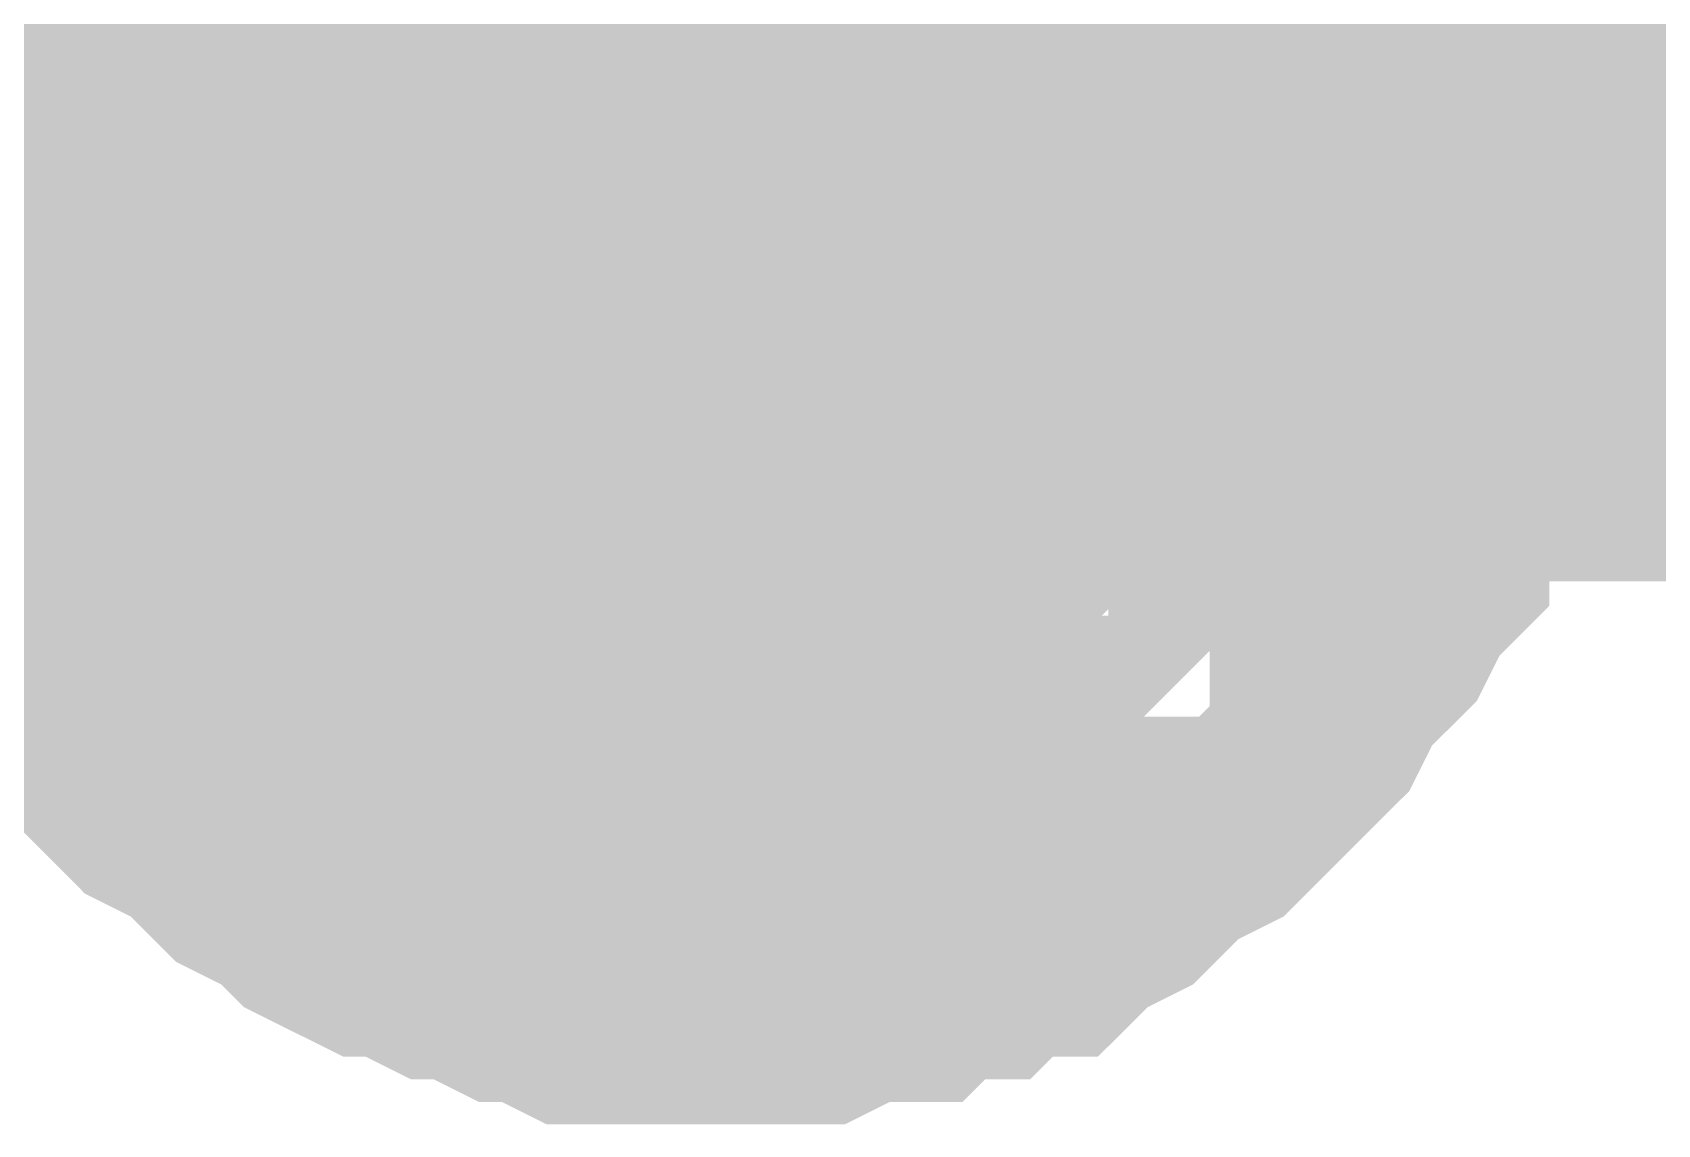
# Model space of a CAD drawing. Header units: inches. Extents: x 0 to 841, y 0 to 594.
# Drawn here: x 76.867 to 78.478, y 104.083 to 105.166 of the extents above; entities that cross this region are included whole.
import ezdxf

# ---------------------------------------------------------------- set-up
doc = ezdxf.new("R2010")
doc.units = ezdxf.units.IN
doc.layers.add('Sheet', color=255, linetype='Continuous')

msp = doc.modelspace()

# ---------------------------------------------------------------- linework, layer by layer
at = {"layer": 'Sheet'}
for points in [[(77.5244, 122.4923, 0.7493, 0.7493, 0), (77.5244, 104.9966, 0.7493, 0.7493, 0)], [(76.7608, 104.9966, 0.2997, 0.2997, 0), (76.7608, 105.0415, 0.2997, 0.2997, 0), (76.7608, 105.064, 0.2997, 0.2997, 0), (76.7608, 105.1089, 0.2997, 0.2997, 0), (76.7832, 105.1538, 0.2997, 0.2997, 0), (76.7832, 105.1763, 0.2997, 0.2997, 0), (76.8057, 105.2212, 0.2997, 0.2997, 0), (76.8057, 105.2436, 0.2997, 0.2997, 0), (76.8282, 105.2886, 0.2997, 0.2997, 0), (76.8282, 105.311, 0.2997, 0.2997, 0), (76.8506, 105.3559, 0.2997, 0.2997, 0)], [(76.7608, 104.9966, 0.2997, 0.2997, 0), (76.7608, 105.0415, 0.2997, 0.2997, 0), (76.7608, 105.064, 0.2997, 0.2997, 0), (76.7608, 105.1089, 0.2997, 0.2997, 0), (76.7832, 105.1538, 0.2997, 0.2997, 0), (76.7832, 105.1763, 0.2997, 0.2997, 0), (76.8057, 105.2212, 0.2997, 0.2997, 0), (76.8057, 105.2436, 0.2997, 0.2997, 0), (76.8282, 105.2886, 0.2997, 0.2997, 0), (76.8282, 105.311, 0.2997, 0.2997, 0), (76.8506, 105.3559, 0.2997, 0.2997, 0)], [(78.1981, 105.3559, 0.2997, 0.2997, 0), (78.2205, 105.311, 0.2997, 0.2997, 0), (78.2205, 105.2886, 0.2997, 0.2997, 0), (78.243, 105.2436, 0.2997, 0.2997, 0), (78.243, 105.2212, 0.2997, 0.2997, 0), (78.2655, 105.1763, 0.2997, 0.2997, 0), (78.2655, 105.1538, 0.2997, 0.2997, 0), (78.2879, 105.1089, 0.2997, 0.2997, 0), (78.2879, 105.064, 0.2997, 0.2997, 0), (78.2879, 105.0415, 0.2997, 0.2997, 0), (78.2879, 104.9966, 0.2997, 0.2997, 0)], [(78.1981, 105.3559, 0.2997, 0.2997, 0), (78.2205, 105.311, 0.2997, 0.2997, 0), (78.2205, 105.2886, 0.2997, 0.2997, 0), (78.243, 105.2436, 0.2997, 0.2997, 0), (78.243, 105.2212, 0.2997, 0.2997, 0), (78.2655, 105.1763, 0.2997, 0.2997, 0), (78.2655, 105.1538, 0.2997, 0.2997, 0), (78.2879, 105.1089, 0.2997, 0.2997, 0), (78.2879, 105.064, 0.2997, 0.2997, 0), (78.2879, 105.0415, 0.2997, 0.2997, 0), (78.2879, 104.9966, 0.2997, 0.2997, 0)], [(77.0303, 104.9966, 0.2997, 0.2997, 0), (77.0303, 105.0191, 0.2997, 0.2997, 0), (77.0303, 105.0415, 0.2997, 0.2997, 0), (77.0303, 105.064, 0.2997, 0.2997, 0), (77.0303, 105.0864, 0.2997, 0.2997, 0), (77.0527, 105.1089, 0.2997, 0.2997, 0), (77.0527, 105.1314, 0.2997, 0.2997, 0), (77.0527, 105.1763, 0.2997, 0.2997, 0), (77.0752, 105.1987, 0.2997, 0.2997, 0), (77.0752, 105.1987, 0.2997, 0.2997, 0), (77.0977, 105.2212, 0.2997, 0.2997, 0), (77.0977, 105.2436, 0.2997, 0.2997, 0), (77.1201, 105.2661, 0.2997, 0.2997, 0), (77.1201, 105.2886, 0.2997, 0.2997, 0), (77.1426, 105.311, 0.2997, 0.2997, 0), (77.165, 105.3335, 0.2997, 0.2997, 0)], [(77.0303, 104.9966, 0.2997, 0.2997, 0), (77.0303, 105.0191, 0.2997, 0.2997, 0), (77.0303, 105.0415, 0.2997, 0.2997, 0), (77.0303, 105.064, 0.2997, 0.2997, 0), (77.0303, 105.0864, 0.2997, 0.2997, 0), (77.0527, 105.1089, 0.2997, 0.2997, 0), (77.0527, 105.1314, 0.2997, 0.2997, 0), (77.0527, 105.1763, 0.2997, 0.2997, 0), (77.0752, 105.1987, 0.2997, 0.2997, 0), (77.0752, 105.1987, 0.2997, 0.2997, 0), (77.0977, 105.2212, 0.2997, 0.2997, 0), (77.0977, 105.2436, 0.2997, 0.2997, 0), (77.1201, 105.2661, 0.2997, 0.2997, 0), (77.1201, 105.2886, 0.2997, 0.2997, 0), (77.1426, 105.311, 0.2997, 0.2997, 0), (77.165, 105.3335, 0.2997, 0.2997, 0)], [(77.9061, 105.3335, 0.2997, 0.2997, 0), (77.9286, 105.311, 0.2997, 0.2997, 0), (77.9511, 105.2886, 0.2997, 0.2997, 0), (77.9511, 105.2661, 0.2997, 0.2997, 0), (77.9735, 105.2436, 0.2997, 0.2997, 0), (77.9735, 105.2212, 0.2997, 0.2997, 0), (77.996, 105.1987, 0.2997, 0.2997, 0), (77.996, 105.1987, 0.2997, 0.2997, 0), (78.0184, 105.1763, 0.2997, 0.2997, 0), (78.0184, 105.1314, 0.2997, 0.2997, 0), (78.0184, 105.1089, 0.2997, 0.2997, 0), (78.0409, 105.0864, 0.2997, 0.2997, 0), (78.0409, 105.064, 0.2997, 0.2997, 0), (78.0409, 105.0415, 0.2997, 0.2997, 0), (78.0409, 105.0191, 0.2997, 0.2997, 0), (78.0409, 104.9966, 0.2997, 0.2997, 0)], [(77.9061, 105.3335, 0.2997, 0.2997, 0), (77.9286, 105.311, 0.2997, 0.2997, 0), (77.9511, 105.2886, 0.2997, 0.2997, 0), (77.9511, 105.2661, 0.2997, 0.2997, 0), (77.9735, 105.2436, 0.2997, 0.2997, 0), (77.9735, 105.2212, 0.2997, 0.2997, 0), (77.996, 105.1987, 0.2997, 0.2997, 0), (77.996, 105.1987, 0.2997, 0.2997, 0), (78.0184, 105.1763, 0.2997, 0.2997, 0), (78.0184, 105.1314, 0.2997, 0.2997, 0), (78.0184, 105.1089, 0.2997, 0.2997, 0), (78.0409, 105.0864, 0.2997, 0.2997, 0), (78.0409, 105.064, 0.2997, 0.2997, 0), (78.0409, 105.0415, 0.2997, 0.2997, 0), (78.0409, 105.0191, 0.2997, 0.2997, 0), (78.0409, 104.9966, 0.2997, 0.2997, 0)], [(75.0315, 104.9966, 0.7493, 0.7493, 0), (77.5244, 104.9966, 0.7493, 0.7493, 0), (100.0271, 104.9966, 0.7493, 0.7493, 0)], [(77.0303, 104.9966, 0.0991, 0.0991, 0), (77.0303, 105.0191, 0.0991, 0.0991, 0), (77.0303, 105.0415, 0.0991, 0.0991, 0), (77.0303, 105.064, 0.0991, 0.0991, 0), (77.0303, 105.0864, 0.0991, 0.0991, 0), (77.0527, 105.1089, 0.0991, 0.0991, 0), (77.0527, 105.1314, 0.0991, 0.0991, 0), (77.0527, 105.1763, 0.0991, 0.0991, 0), (77.0752, 105.1987, 0.0991, 0.0991, 0), (77.0752, 105.1987, 0.0991, 0.0991, 0), (77.0977, 105.2212, 0.0991, 0.0991, 0)], [(77.0303, 104.9966, 0.0991, 0.0991, 0), (77.0303, 105.0191, 0.0991, 0.0991, 0), (77.0303, 105.0415, 0.0991, 0.0991, 0), (77.0303, 105.064, 0.0991, 0.0991, 0), (77.0303, 105.0864, 0.0991, 0.0991, 0), (77.0527, 105.1089, 0.0991, 0.0991, 0), (77.0527, 105.1314, 0.0991, 0.0991, 0), (77.0527, 105.1763, 0.0991, 0.0991, 0), (77.0752, 105.1987, 0.0991, 0.0991, 0), (77.0752, 105.1987, 0.0991, 0.0991, 0), (77.0977, 105.2212, 0.0991, 0.0991, 0)], [(77.9735, 105.2212, 0.0991, 0.0991, 0), (77.996, 105.1987, 0.0991, 0.0991, 0), (77.996, 105.1987, 0.0991, 0.0991, 0), (78.0184, 105.1763, 0.0991, 0.0991, 0), (78.0184, 105.1314, 0.0991, 0.0991, 0), (78.0184, 105.1089, 0.0991, 0.0991, 0), (78.0409, 105.0864, 0.0991, 0.0991, 0), (78.0409, 105.064, 0.0991, 0.0991, 0), (78.0409, 105.0415, 0.0991, 0.0991, 0), (78.0409, 105.0191, 0.0991, 0.0991, 0), (78.0409, 104.9966, 0.0991, 0.0991, 0)], [(77.9735, 105.2212, 0.0991, 0.0991, 0), (77.996, 105.1987, 0.0991, 0.0991, 0), (77.996, 105.1987, 0.0991, 0.0991, 0), (78.0184, 105.1763, 0.0991, 0.0991, 0), (78.0184, 105.1314, 0.0991, 0.0991, 0), (78.0184, 105.1089, 0.0991, 0.0991, 0), (78.0409, 105.0864, 0.0991, 0.0991, 0), (78.0409, 105.064, 0.0991, 0.0991, 0), (78.0409, 105.0415, 0.0991, 0.0991, 0), (78.0409, 105.0191, 0.0991, 0.0991, 0), (78.0409, 104.9966, 0.0991, 0.0991, 0)], [(78.243, 105.2212, 0.0991, 0.0991, 0), (78.2655, 105.1763, 0.0991, 0.0991, 0), (78.2655, 105.1538, 0.0991, 0.0991, 0), (78.2879, 105.1089, 0.0991, 0.0991, 0), (78.2879, 105.064, 0.0991, 0.0991, 0), (78.2879, 105.0415, 0.0991, 0.0991, 0), (78.2879, 104.9966, 0.0991, 0.0991, 0)], [(78.243, 105.2212, 0.0991, 0.0991, 0), (78.2655, 105.1763, 0.0991, 0.0991, 0), (78.2655, 105.1538, 0.0991, 0.0991, 0), (78.2879, 105.1089, 0.0991, 0.0991, 0), (78.2879, 105.064, 0.0991, 0.0991, 0), (78.2879, 105.0415, 0.0991, 0.0991, 0), (78.2879, 104.9966, 0.0991, 0.0991, 0)], [(77.5244, 104.233, 0.2997, 0.2997, 0), (77.4794, 104.233, 0.2997, 0.2997, 0), (77.457, 104.233, 0.2997, 0.2997, 0), (77.4121, 104.233, 0.2997, 0.2997, 0), (77.3671, 104.2554, 0.2997, 0.2997, 0), (77.3447, 104.2554, 0.2997, 0.2997, 0), (77.2998, 104.2779, 0.2997, 0.2997, 0), (77.2773, 104.2779, 0.2997, 0.2997, 0), (77.2324, 104.3004, 0.2997, 0.2997, 0), (77.2099, 104.3004, 0.2997, 0.2997, 0), (77.165, 104.3228, 0.2997, 0.2997, 0), (77.1426, 104.3453, 0.2997, 0.2997, 0), (77.0977, 104.3677, 0.2997, 0.2997, 0), (77.0752, 104.3902, 0.2997, 0.2997, 0), (77.0527, 104.4127, 0.2997, 0.2997, 0), (77.0078, 104.4351, 0.2997, 0.2997, 0), (76.9854, 104.4576, 0.2997, 0.2997, 0), (76.9629, 104.48, 0.2997, 0.2997, 0), (76.9405, 104.5025, 0.2997, 0.2997, 0), (76.918, 104.5474, 0.2997, 0.2997, 0), (76.8955, 104.5699, 0.2997, 0.2997, 0), (76.8731, 104.5923, 0.2997, 0.2997, 0), (76.8506, 104.6373, 0.2997, 0.2997, 0), (76.8282, 104.6597, 0.2997, 0.2997, 0), (76.8282, 104.7046, 0.2997, 0.2997, 0), (76.8057, 104.7271, 0.2997, 0.2997, 0), (76.8057, 104.772, 0.2997, 0.2997, 0), (76.7832, 104.7945, 0.2997, 0.2997, 0), (76.7832, 104.8394, 0.2997, 0.2997, 0), (76.7608, 104.8843, 0.2997, 0.2997, 0), (76.7608, 104.9068, 0.2997, 0.2997, 0), (76.7608, 104.9517, 0.2997, 0.2997, 0), (76.7608, 104.9966, 0.2997, 0.2997, 0)], [(76.7608, 104.9966, 0.2997, 0.2997, 0), (76.7608, 104.9966, 0.2997, 0.2997, 0)], [(77.5244, 104.233, 0.2997, 0.2997, 0), (77.4794, 104.233, 0.2997, 0.2997, 0), (77.457, 104.233, 0.2997, 0.2997, 0), (77.4121, 104.233, 0.2997, 0.2997, 0), (77.3671, 104.2554, 0.2997, 0.2997, 0), (77.3447, 104.2554, 0.2997, 0.2997, 0), (77.2998, 104.2779, 0.2997, 0.2997, 0), (77.2773, 104.2779, 0.2997, 0.2997, 0), (77.2324, 104.3004, 0.2997, 0.2997, 0), (77.2099, 104.3004, 0.2997, 0.2997, 0), (77.165, 104.3228, 0.2997, 0.2997, 0), (77.1426, 104.3453, 0.2997, 0.2997, 0), (77.0977, 104.3677, 0.2997, 0.2997, 0), (77.0752, 104.3902, 0.2997, 0.2997, 0), (77.0527, 104.4127, 0.2997, 0.2997, 0), (77.0078, 104.4351, 0.2997, 0.2997, 0), (76.9854, 104.4576, 0.2997, 0.2997, 0), (76.9629, 104.48, 0.2997, 0.2997, 0), (76.9405, 104.5025, 0.2997, 0.2997, 0), (76.918, 104.5474, 0.2997, 0.2997, 0), (76.8955, 104.5699, 0.2997, 0.2997, 0), (76.8731, 104.5923, 0.2997, 0.2997, 0), (76.8506, 104.6373, 0.2997, 0.2997, 0), (76.8282, 104.6597, 0.2997, 0.2997, 0), (76.8282, 104.7046, 0.2997, 0.2997, 0), (76.8057, 104.7271, 0.2997, 0.2997, 0), (76.8057, 104.772, 0.2997, 0.2997, 0), (76.7832, 104.7945, 0.2997, 0.2997, 0), (76.7832, 104.8394, 0.2997, 0.2997, 0), (76.7608, 104.8843, 0.2997, 0.2997, 0), (76.7608, 104.9068, 0.2997, 0.2997, 0), (76.7608, 104.9517, 0.2997, 0.2997, 0), (76.7608, 104.9966, 0.2997, 0.2997, 0)], [(76.7608, 104.9966, 0.2997, 0.2997, 0), (76.7608, 104.9966, 0.2997, 0.2997, 0)], [(77.5244, 104.48, 0.2997, 0.2997, 0), (77.5019, 104.48, 0.2997, 0.2997, 0), (77.4794, 104.48, 0.2997, 0.2997, 0), (77.457, 104.48, 0.2997, 0.2997, 0), (77.4345, 104.48, 0.2997, 0.2997, 0), (77.4121, 104.5025, 0.2997, 0.2997, 0), (77.3896, 104.5025, 0.2997, 0.2997, 0), (77.3447, 104.5025, 0.2997, 0.2997, 0), (77.3447, 104.525, 0.2997, 0.2997, 0), (77.3222, 104.525, 0.2997, 0.2997, 0), (77.2998, 104.5474, 0.2997, 0.2997, 0), (77.2773, 104.5474, 0.2997, 0.2997, 0), (77.2549, 104.5699, 0.2997, 0.2997, 0), (77.2324, 104.5699, 0.2997, 0.2997, 0), (77.2099, 104.5923, 0.2997, 0.2997, 0), (77.1875, 104.6148, 0.2997, 0.2997, 0), (77.165, 104.6373, 0.2997, 0.2997, 0), (77.165, 104.6373, 0.2997, 0.2997, 0), (77.1426, 104.6597, 0.2997, 0.2997, 0), (77.1201, 104.6822, 0.2997, 0.2997, 0), (77.1201, 104.7046, 0.2997, 0.2997, 0), (77.0977, 104.7271, 0.2997, 0.2997, 0), (77.0977, 104.7495, 0.2997, 0.2997, 0), (77.0752, 104.772, 0.2997, 0.2997, 0), (77.0752, 104.7945, 0.2997, 0.2997, 0), (77.0527, 104.8169, 0.2997, 0.2997, 0), (77.0527, 104.8394, 0.2997, 0.2997, 0), (77.0527, 104.8618, 0.2997, 0.2997, 0), (77.0303, 104.8843, 0.2997, 0.2997, 0), (77.0303, 104.9068, 0.2997, 0.2997, 0), (77.0303, 104.9517, 0.2997, 0.2997, 0), (77.0303, 104.9741, 0.2997, 0.2997, 0), (77.0303, 104.9966, 0.2997, 0.2997, 0)], [(77.0303, 104.9966, 0.2997, 0.2997, 0), (77.0303, 104.9966, 0.2997, 0.2997, 0)], [(77.5244, 104.48, 0.2997, 0.2997, 0), (77.5019, 104.48, 0.2997, 0.2997, 0), (77.4794, 104.48, 0.2997, 0.2997, 0), (77.457, 104.48, 0.2997, 0.2997, 0), (77.4345, 104.48, 0.2997, 0.2997, 0), (77.4121, 104.5025, 0.2997, 0.2997, 0), (77.3896, 104.5025, 0.2997, 0.2997, 0), (77.3447, 104.5025, 0.2997, 0.2997, 0), (77.3447, 104.525, 0.2997, 0.2997, 0), (77.3222, 104.525, 0.2997, 0.2997, 0), (77.2998, 104.5474, 0.2997, 0.2997, 0), (77.2773, 104.5474, 0.2997, 0.2997, 0), (77.2549, 104.5699, 0.2997, 0.2997, 0), (77.2324, 104.5699, 0.2997, 0.2997, 0), (77.2099, 104.5923, 0.2997, 0.2997, 0), (77.1875, 104.6148, 0.2997, 0.2997, 0), (77.165, 104.6373, 0.2997, 0.2997, 0), (77.165, 104.6373, 0.2997, 0.2997, 0), (77.1426, 104.6597, 0.2997, 0.2997, 0), (77.1201, 104.6822, 0.2997, 0.2997, 0), (77.1201, 104.7046, 0.2997, 0.2997, 0), (77.0977, 104.7271, 0.2997, 0.2997, 0), (77.0977, 104.7495, 0.2997, 0.2997, 0), (77.0752, 104.772, 0.2997, 0.2997, 0), (77.0752, 104.7945, 0.2997, 0.2997, 0), (77.0527, 104.8169, 0.2997, 0.2997, 0), (77.0527, 104.8394, 0.2997, 0.2997, 0), (77.0527, 104.8618, 0.2997, 0.2997, 0), (77.0303, 104.8843, 0.2997, 0.2997, 0), (77.0303, 104.9068, 0.2997, 0.2997, 0), (77.0303, 104.9517, 0.2997, 0.2997, 0), (77.0303, 104.9741, 0.2997, 0.2997, 0), (77.0303, 104.9966, 0.2997, 0.2997, 0)], [(77.0303, 104.9966, 0.2997, 0.2997, 0), (77.0303, 104.9966, 0.2997, 0.2997, 0)], [(78.2879, 104.9966, 0.2997, 0.2997, 0), (78.2879, 104.9517, 0.2997, 0.2997, 0), (78.2879, 104.9068, 0.2997, 0.2997, 0), (78.2879, 104.8843, 0.2997, 0.2997, 0), (78.2655, 104.8394, 0.2997, 0.2997, 0), (78.2655, 104.7945, 0.2997, 0.2997, 0), (78.243, 104.772, 0.2997, 0.2997, 0), (78.243, 104.7271, 0.2997, 0.2997, 0), (78.2205, 104.7046, 0.2997, 0.2997, 0), (78.2205, 104.6597, 0.2997, 0.2997, 0), (78.1981, 104.6373, 0.2997, 0.2997, 0), (78.1756, 104.5923, 0.2997, 0.2997, 0), (78.1532, 104.5699, 0.2997, 0.2997, 0), (78.1307, 104.5474, 0.2997, 0.2997, 0), (78.1083, 104.5025, 0.2997, 0.2997, 0), (78.0858, 104.48, 0.2997, 0.2997, 0), (78.0633, 104.4576, 0.2997, 0.2997, 0), (78.0409, 104.4351, 0.2997, 0.2997, 0), (78.0184, 104.4127, 0.2997, 0.2997, 0), (77.9735, 104.3902, 0.2997, 0.2997, 0), (77.9511, 104.3677, 0.2997, 0.2997, 0), (77.9286, 104.3453, 0.2997, 0.2997, 0), (77.8837, 104.3228, 0.2997, 0.2997, 0), (77.8612, 104.3004, 0.2997, 0.2997, 0), (77.8163, 104.3004, 0.2997, 0.2997, 0), (77.7938, 104.2779, 0.2997, 0.2997, 0), (77.7489, 104.2779, 0.2997, 0.2997, 0), (77.7265, 104.2554, 0.2997, 0.2997, 0), (77.6816, 104.2554, 0.2997, 0.2997, 0), (77.6366, 104.233, 0.2997, 0.2997, 0), (77.6142, 104.233, 0.2997, 0.2997, 0), (77.5693, 104.233, 0.2997, 0.2997, 0), (77.5244, 104.233, 0.2997, 0.2997, 0)], [(78.2879, 104.9966, 0.2997, 0.2997, 0), (78.2879, 104.9517, 0.2997, 0.2997, 0), (78.2879, 104.9068, 0.2997, 0.2997, 0), (78.2879, 104.8843, 0.2997, 0.2997, 0), (78.2655, 104.8394, 0.2997, 0.2997, 0), (78.2655, 104.7945, 0.2997, 0.2997, 0), (78.243, 104.772, 0.2997, 0.2997, 0), (78.243, 104.7271, 0.2997, 0.2997, 0), (78.2205, 104.7046, 0.2997, 0.2997, 0), (78.2205, 104.6597, 0.2997, 0.2997, 0), (78.1981, 104.6373, 0.2997, 0.2997, 0), (78.1756, 104.5923, 0.2997, 0.2997, 0), (78.1532, 104.5699, 0.2997, 0.2997, 0), (78.1307, 104.5474, 0.2997, 0.2997, 0), (78.1083, 104.5025, 0.2997, 0.2997, 0), (78.0858, 104.48, 0.2997, 0.2997, 0), (78.0633, 104.4576, 0.2997, 0.2997, 0), (78.0409, 104.4351, 0.2997, 0.2997, 0), (78.0184, 104.4127, 0.2997, 0.2997, 0), (77.9735, 104.3902, 0.2997, 0.2997, 0), (77.9511, 104.3677, 0.2997, 0.2997, 0), (77.9286, 104.3453, 0.2997, 0.2997, 0), (77.8837, 104.3228, 0.2997, 0.2997, 0), (77.8612, 104.3004, 0.2997, 0.2997, 0), (77.8163, 104.3004, 0.2997, 0.2997, 0), (77.7938, 104.2779, 0.2997, 0.2997, 0), (77.7489, 104.2779, 0.2997, 0.2997, 0), (77.7265, 104.2554, 0.2997, 0.2997, 0), (77.6816, 104.2554, 0.2997, 0.2997, 0), (77.6366, 104.233, 0.2997, 0.2997, 0), (77.6142, 104.233, 0.2997, 0.2997, 0), (77.5693, 104.233, 0.2997, 0.2997, 0), (77.5244, 104.233, 0.2997, 0.2997, 0)], [(78.0409, 104.9966, 0.2997, 0.2997, 0), (78.0409, 104.9741, 0.2997, 0.2997, 0), (78.0409, 104.9517, 0.2997, 0.2997, 0), (78.0409, 104.9068, 0.2997, 0.2997, 0), (78.0409, 104.8843, 0.2997, 0.2997, 0), (78.0184, 104.8618, 0.2997, 0.2997, 0), (78.0184, 104.8394, 0.2997, 0.2997, 0), (78.0184, 104.8169, 0.2997, 0.2997, 0), (77.996, 104.7945, 0.2997, 0.2997, 0), (77.996, 104.772, 0.2997, 0.2997, 0), (77.9735, 104.7495, 0.2997, 0.2997, 0), (77.9735, 104.7271, 0.2997, 0.2997, 0), (77.9511, 104.7046, 0.2997, 0.2997, 0), (77.9511, 104.6822, 0.2997, 0.2997, 0), (77.9286, 104.6597, 0.2997, 0.2997, 0), (77.9061, 104.6373, 0.2997, 0.2997, 0), (77.8837, 104.6373, 0.2997, 0.2997, 0), (77.8837, 104.6148, 0.2997, 0.2997, 0), (77.8612, 104.5923, 0.2997, 0.2997, 0), (77.8388, 104.5699, 0.2997, 0.2997, 0), (77.8163, 104.5699, 0.2997, 0.2997, 0), (77.7938, 104.5474, 0.2997, 0.2997, 0), (77.7714, 104.5474, 0.2997, 0.2997, 0), (77.7489, 104.525, 0.2997, 0.2997, 0), (77.7265, 104.525, 0.2997, 0.2997, 0), (77.704, 104.5025, 0.2997, 0.2997, 0), (77.6816, 104.5025, 0.2997, 0.2997, 0), (77.6591, 104.5025, 0.2997, 0.2997, 0), (77.6366, 104.48, 0.2997, 0.2997, 0), (77.6142, 104.48, 0.2997, 0.2997, 0), (77.5693, 104.48, 0.2997, 0.2997, 0), (77.5468, 104.48, 0.2997, 0.2997, 0), (77.5244, 104.48, 0.2997, 0.2997, 0)], [(78.0409, 104.9966, 0.2997, 0.2997, 0), (78.0409, 104.9741, 0.2997, 0.2997, 0), (78.0409, 104.9517, 0.2997, 0.2997, 0), (78.0409, 104.9068, 0.2997, 0.2997, 0), (78.0409, 104.8843, 0.2997, 0.2997, 0), (78.0184, 104.8618, 0.2997, 0.2997, 0), (78.0184, 104.8394, 0.2997, 0.2997, 0), (78.0184, 104.8169, 0.2997, 0.2997, 0), (77.996, 104.7945, 0.2997, 0.2997, 0), (77.996, 104.772, 0.2997, 0.2997, 0), (77.9735, 104.7495, 0.2997, 0.2997, 0), (77.9735, 104.7271, 0.2997, 0.2997, 0), (77.9511, 104.7046, 0.2997, 0.2997, 0), (77.9511, 104.6822, 0.2997, 0.2997, 0), (77.9286, 104.6597, 0.2997, 0.2997, 0), (77.9061, 104.6373, 0.2997, 0.2997, 0), (77.8837, 104.6373, 0.2997, 0.2997, 0), (77.8837, 104.6148, 0.2997, 0.2997, 0), (77.8612, 104.5923, 0.2997, 0.2997, 0), (77.8388, 104.5699, 0.2997, 0.2997, 0), (77.8163, 104.5699, 0.2997, 0.2997, 0), (77.7938, 104.5474, 0.2997, 0.2997, 0), (77.7714, 104.5474, 0.2997, 0.2997, 0), (77.7489, 104.525, 0.2997, 0.2997, 0), (77.7265, 104.525, 0.2997, 0.2997, 0), (77.704, 104.5025, 0.2997, 0.2997, 0), (77.6816, 104.5025, 0.2997, 0.2997, 0), (77.6591, 104.5025, 0.2997, 0.2997, 0), (77.6366, 104.48, 0.2997, 0.2997, 0), (77.6142, 104.48, 0.2997, 0.2997, 0), (77.5693, 104.48, 0.2997, 0.2997, 0), (77.5468, 104.48, 0.2997, 0.2997, 0), (77.5244, 104.48, 0.2997, 0.2997, 0)], [(78.0409, 104.9966, 0.2997, 0.2997, 0), (78.0409, 104.9966, 0.2997, 0.2997, 0), (78.0409, 104.9966, 0.2997, 0.2997, 0), (78.0409, 104.9966, 0.2997, 0.2997, 0), (78.0409, 104.9966, 0.2997, 0.2997, 0), (78.0409, 104.9966, 0.2997, 0.2997, 0), (78.0409, 104.9966, 0.2997, 0.2997, 0), (78.0409, 104.9966, 0.2997, 0.2997, 0), (78.0409, 104.9966, 0.2997, 0.2997, 0), (78.0409, 104.9966, 0.2997, 0.2997, 0), (78.0409, 104.9966, 0.2997, 0.2997, 0), (78.0409, 104.9966, 0.2997, 0.2997, 0), (78.0409, 104.9966, 0.2997, 0.2997, 0), (78.0409, 104.9966, 0.2997, 0.2997, 0), (78.0409, 104.9966, 0.2997, 0.2997, 0), (78.0409, 104.9966, 0.2997, 0.2997, 0), (78.0409, 104.9966, 0.2997, 0.2997, 0), (78.0409, 104.9966, 0.2997, 0.2997, 0), (78.0409, 104.9966, 0.2997, 0.2997, 0), (78.0409, 104.9966, 0.2997, 0.2997, 0), (78.0409, 104.9966, 0.2997, 0.2997, 0), (78.0409, 104.9966, 0.2997, 0.2997, 0), (78.0409, 104.9966, 0.2997, 0.2997, 0), (78.0409, 104.9966, 0.2997, 0.2997, 0), (78.0409, 104.9966, 0.2997, 0.2997, 0), (78.0409, 104.9966, 0.2997, 0.2997, 0), (78.0409, 104.9966, 0.2997, 0.2997, 0), (78.0409, 104.9966, 0.2997, 0.2997, 0), (78.0409, 104.9966, 0.2997, 0.2997, 0), (78.0409, 104.9966, 0.2997, 0.2997, 0), (78.0409, 104.9966, 0.2997, 0.2997, 0), (78.0409, 104.9966, 0.2997, 0.2997, 0), (78.0409, 104.9966, 0.2997, 0.2997, 0)], [(78.0409, 104.9966, 0.2997, 0.2997, 0), (78.0409, 104.9966, 0.2997, 0.2997, 0)], [(78.0409, 104.9966, 0.2997, 0.2997, 0), (78.0409, 104.9966, 0.2997, 0.2997, 0), (78.0409, 104.9966, 0.2997, 0.2997, 0), (78.0409, 104.9966, 0.2997, 0.2997, 0), (78.0409, 104.9966, 0.2997, 0.2997, 0), (78.0409, 104.9966, 0.2997, 0.2997, 0), (78.0409, 104.9966, 0.2997, 0.2997, 0), (78.0409, 104.9966, 0.2997, 0.2997, 0), (78.0409, 104.9966, 0.2997, 0.2997, 0), (78.0409, 104.9966, 0.2997, 0.2997, 0), (78.0409, 104.9966, 0.2997, 0.2997, 0), (78.0409, 104.9966, 0.2997, 0.2997, 0), (78.0409, 104.9966, 0.2997, 0.2997, 0), (78.0409, 104.9966, 0.2997, 0.2997, 0), (78.0409, 104.9966, 0.2997, 0.2997, 0), (78.0409, 104.9966, 0.2997, 0.2997, 0), (78.0409, 104.9966, 0.2997, 0.2997, 0), (78.0409, 104.9966, 0.2997, 0.2997, 0), (78.0409, 104.9966, 0.2997, 0.2997, 0), (78.0409, 104.9966, 0.2997, 0.2997, 0), (78.0409, 104.9966, 0.2997, 0.2997, 0), (78.0409, 104.9966, 0.2997, 0.2997, 0), (78.0409, 104.9966, 0.2997, 0.2997, 0), (78.0409, 104.9966, 0.2997, 0.2997, 0), (78.0409, 104.9966, 0.2997, 0.2997, 0), (78.0409, 104.9966, 0.2997, 0.2997, 0), (78.0409, 104.9966, 0.2997, 0.2997, 0), (78.0409, 104.9966, 0.2997, 0.2997, 0), (78.0409, 104.9966, 0.2997, 0.2997, 0), (78.0409, 104.9966, 0.2997, 0.2997, 0), (78.0409, 104.9966, 0.2997, 0.2997, 0), (78.0409, 104.9966, 0.2997, 0.2997, 0), (78.0409, 104.9966, 0.2997, 0.2997, 0)], [(78.0409, 104.9966, 0.2997, 0.2997, 0), (78.0409, 104.9966, 0.2997, 0.2997, 0)], [(78.2879, 104.9966, 0.2997, 0.2997, 0), (78.2879, 104.9966, 0.2997, 0.2997, 0), (78.2879, 104.9966, 0.2997, 0.2997, 0), (78.2879, 104.9966, 0.2997, 0.2997, 0), (78.2879, 104.9966, 0.2997, 0.2997, 0), (78.2879, 104.9966, 0.2997, 0.2997, 0), (78.2879, 104.9966, 0.2997, 0.2997, 0), (78.2879, 104.9966, 0.2997, 0.2997, 0), (78.2879, 104.9966, 0.2997, 0.2997, 0), (78.2879, 104.9966, 0.2997, 0.2997, 0), (78.2879, 104.9966, 0.2997, 0.2997, 0), (78.2879, 104.9966, 0.2997, 0.2997, 0), (78.2879, 104.9966, 0.2997, 0.2997, 0), (78.2879, 104.9966, 0.2997, 0.2997, 0), (78.2879, 104.9966, 0.2997, 0.2997, 0), (78.2879, 104.9966, 0.2997, 0.2997, 0), (78.2879, 104.9966, 0.2997, 0.2997, 0), (78.2879, 104.9966, 0.2997, 0.2997, 0), (78.2879, 104.9966, 0.2997, 0.2997, 0), (78.2879, 104.9966, 0.2997, 0.2997, 0), (78.2879, 104.9966, 0.2997, 0.2997, 0), (78.2879, 104.9966, 0.2997, 0.2997, 0), (78.2879, 104.9966, 0.2997, 0.2997, 0), (78.2879, 104.9966, 0.2997, 0.2997, 0), (78.2879, 104.9966, 0.2997, 0.2997, 0), (78.2879, 104.9966, 0.2997, 0.2997, 0), (78.2879, 104.9966, 0.2997, 0.2997, 0), (78.2879, 104.9966, 0.2997, 0.2997, 0), (78.2879, 104.9966, 0.2997, 0.2997, 0), (78.2879, 104.9966, 0.2997, 0.2997, 0), (78.2879, 104.9966, 0.2997, 0.2997, 0), (78.2879, 104.9966, 0.2997, 0.2997, 0), (78.2879, 104.9966, 0.2997, 0.2997, 0)], [(78.2879, 104.9966, 0.2997, 0.2997, 0), (78.2879, 104.9966, 0.2997, 0.2997, 0)], [(78.2879, 104.9966, 0.2997, 0.2997, 0), (78.2879, 104.9966, 0.2997, 0.2997, 0), (78.2879, 104.9966, 0.2997, 0.2997, 0), (78.2879, 104.9966, 0.2997, 0.2997, 0), (78.2879, 104.9966, 0.2997, 0.2997, 0), (78.2879, 104.9966, 0.2997, 0.2997, 0), (78.2879, 104.9966, 0.2997, 0.2997, 0), (78.2879, 104.9966, 0.2997, 0.2997, 0), (78.2879, 104.9966, 0.2997, 0.2997, 0), (78.2879, 104.9966, 0.2997, 0.2997, 0), (78.2879, 104.9966, 0.2997, 0.2997, 0), (78.2879, 104.9966, 0.2997, 0.2997, 0), (78.2879, 104.9966, 0.2997, 0.2997, 0), (78.2879, 104.9966, 0.2997, 0.2997, 0), (78.2879, 104.9966, 0.2997, 0.2997, 0), (78.2879, 104.9966, 0.2997, 0.2997, 0), (78.2879, 104.9966, 0.2997, 0.2997, 0), (78.2879, 104.9966, 0.2997, 0.2997, 0), (78.2879, 104.9966, 0.2997, 0.2997, 0), (78.2879, 104.9966, 0.2997, 0.2997, 0), (78.2879, 104.9966, 0.2997, 0.2997, 0), (78.2879, 104.9966, 0.2997, 0.2997, 0), (78.2879, 104.9966, 0.2997, 0.2997, 0), (78.2879, 104.9966, 0.2997, 0.2997, 0), (78.2879, 104.9966, 0.2997, 0.2997, 0), (78.2879, 104.9966, 0.2997, 0.2997, 0), (78.2879, 104.9966, 0.2997, 0.2997, 0), (78.2879, 104.9966, 0.2997, 0.2997, 0), (78.2879, 104.9966, 0.2997, 0.2997, 0), (78.2879, 104.9966, 0.2997, 0.2997, 0), (78.2879, 104.9966, 0.2997, 0.2997, 0), (78.2879, 104.9966, 0.2997, 0.2997, 0), (78.2879, 104.9966, 0.2997, 0.2997, 0)], [(78.2879, 104.9966, 0.2997, 0.2997, 0), (78.2879, 104.9966, 0.2997, 0.2997, 0)], [(77.5244, 104.48, 0.0991, 0.0991, 0), (77.5019, 104.48, 0.0991, 0.0991, 0), (77.4794, 104.48, 0.0991, 0.0991, 0), (77.457, 104.48, 0.0991, 0.0991, 0), (77.4345, 104.48, 0.0991, 0.0991, 0), (77.4121, 104.5025, 0.0991, 0.0991, 0), (77.3896, 104.5025, 0.0991, 0.0991, 0), (77.3447, 104.5025, 0.0991, 0.0991, 0), (77.3447, 104.525, 0.0991, 0.0991, 0), (77.3222, 104.525, 0.0991, 0.0991, 0), (77.2998, 104.5474, 0.0991, 0.0991, 0), (77.2773, 104.5474, 0.0991, 0.0991, 0), (77.2549, 104.5699, 0.0991, 0.0991, 0), (77.2324, 104.5699, 0.0991, 0.0991, 0), (77.2099, 104.5923, 0.0991, 0.0991, 0), (77.1875, 104.6148, 0.0991, 0.0991, 0), (77.165, 104.6373, 0.0991, 0.0991, 0), (77.165, 104.6373, 0.0991, 0.0991, 0), (77.1426, 104.6597, 0.0991, 0.0991, 0), (77.1201, 104.6822, 0.0991, 0.0991, 0), (77.1201, 104.7046, 0.0991, 0.0991, 0), (77.0977, 104.7271, 0.0991, 0.0991, 0), (77.0977, 104.7495, 0.0991, 0.0991, 0), (77.0752, 104.772, 0.0991, 0.0991, 0), (77.0752, 104.7945, 0.0991, 0.0991, 0), (77.0527, 104.8169, 0.0991, 0.0991, 0), (77.0527, 104.8394, 0.0991, 0.0991, 0), (77.0527, 104.8618, 0.0991, 0.0991, 0), (77.0303, 104.8843, 0.0991, 0.0991, 0), (77.0303, 104.9068, 0.0991, 0.0991, 0), (77.0303, 104.9517, 0.0991, 0.0991, 0), (77.0303, 104.9741, 0.0991, 0.0991, 0), (77.0303, 104.9966, 0.0991, 0.0991, 0)], [(77.0303, 104.9966, 0.0991, 0.0991, 0), (77.0303, 104.9966, 0.0991, 0.0991, 0)], [(77.5244, 104.48, 0.0991, 0.0991, 0), (77.5019, 104.48, 0.0991, 0.0991, 0), (77.4794, 104.48, 0.0991, 0.0991, 0), (77.457, 104.48, 0.0991, 0.0991, 0), (77.4345, 104.48, 0.0991, 0.0991, 0), (77.4121, 104.5025, 0.0991, 0.0991, 0), (77.3896, 104.5025, 0.0991, 0.0991, 0), (77.3447, 104.5025, 0.0991, 0.0991, 0), (77.3447, 104.525, 0.0991, 0.0991, 0), (77.3222, 104.525, 0.0991, 0.0991, 0), (77.2998, 104.5474, 0.0991, 0.0991, 0), (77.2773, 104.5474, 0.0991, 0.0991, 0), (77.2549, 104.5699, 0.0991, 0.0991, 0), (77.2324, 104.5699, 0.0991, 0.0991, 0), (77.2099, 104.5923, 0.0991, 0.0991, 0), (77.1875, 104.6148, 0.0991, 0.0991, 0), (77.165, 104.6373, 0.0991, 0.0991, 0), (77.165, 104.6373, 0.0991, 0.0991, 0), (77.1426, 104.6597, 0.0991, 0.0991, 0), (77.1201, 104.6822, 0.0991, 0.0991, 0), (77.1201, 104.7046, 0.0991, 0.0991, 0), (77.0977, 104.7271, 0.0991, 0.0991, 0), (77.0977, 104.7495, 0.0991, 0.0991, 0), (77.0752, 104.772, 0.0991, 0.0991, 0), (77.0752, 104.7945, 0.0991, 0.0991, 0), (77.0527, 104.8169, 0.0991, 0.0991, 0), (77.0527, 104.8394, 0.0991, 0.0991, 0), (77.0527, 104.8618, 0.0991, 0.0991, 0), (77.0303, 104.8843, 0.0991, 0.0991, 0), (77.0303, 104.9068, 0.0991, 0.0991, 0), (77.0303, 104.9517, 0.0991, 0.0991, 0), (77.0303, 104.9741, 0.0991, 0.0991, 0), (77.0303, 104.9966, 0.0991, 0.0991, 0)], [(77.0303, 104.9966, 0.0991, 0.0991, 0), (77.0303, 104.9966, 0.0991, 0.0991, 0)], [(78.2879, 104.9966, 0.0991, 0.0991, 0), (78.2879, 104.9517, 0.0991, 0.0991, 0), (78.2879, 104.9068, 0.0991, 0.0991, 0), (78.2879, 104.8843, 0.0991, 0.0991, 0), (78.2655, 104.8394, 0.0991, 0.0991, 0), (78.2655, 104.7945, 0.0991, 0.0991, 0), (78.243, 104.772, 0.0991, 0.0991, 0), (78.243, 104.7271, 0.0991, 0.0991, 0), (78.2205, 104.7046, 0.0991, 0.0991, 0), (78.2205, 104.6597, 0.0991, 0.0991, 0), (78.1981, 104.6373, 0.0991, 0.0991, 0), (78.1756, 104.5923, 0.0991, 0.0991, 0), (78.1532, 104.5699, 0.0991, 0.0991, 0), (78.1307, 104.5474, 0.0991, 0.0991, 0), (78.1083, 104.5025, 0.0991, 0.0991, 0), (78.0858, 104.48, 0.0991, 0.0991, 0), (78.0633, 104.4576, 0.0991, 0.0991, 0), (78.0409, 104.4351, 0.0991, 0.0991, 0), (78.0184, 104.4127, 0.0991, 0.0991, 0), (77.9735, 104.3902, 0.0991, 0.0991, 0), (77.9511, 104.3677, 0.0991, 0.0991, 0), (77.9286, 104.3453, 0.0991, 0.0991, 0), (77.8837, 104.3228, 0.0991, 0.0991, 0), (77.8612, 104.3004, 0.0991, 0.0991, 0), (77.8163, 104.3004, 0.0991, 0.0991, 0), (77.7938, 104.2779, 0.0991, 0.0991, 0), (77.7489, 104.2779, 0.0991, 0.0991, 0), (77.7265, 104.2554, 0.0991, 0.0991, 0), (77.6816, 104.2554, 0.0991, 0.0991, 0), (77.6366, 104.233, 0.0991, 0.0991, 0), (77.6142, 104.233, 0.0991, 0.0991, 0), (77.5693, 104.233, 0.0991, 0.0991, 0), (77.5244, 104.233, 0.0991, 0.0991, 0)], [(78.2879, 104.9966, 0.0991, 0.0991, 0), (78.2879, 104.9517, 0.0991, 0.0991, 0), (78.2879, 104.9068, 0.0991, 0.0991, 0), (78.2879, 104.8843, 0.0991, 0.0991, 0), (78.2655, 104.8394, 0.0991, 0.0991, 0), (78.2655, 104.7945, 0.0991, 0.0991, 0), (78.243, 104.772, 0.0991, 0.0991, 0), (78.243, 104.7271, 0.0991, 0.0991, 0), (78.2205, 104.7046, 0.0991, 0.0991, 0), (78.2205, 104.6597, 0.0991, 0.0991, 0), (78.1981, 104.6373, 0.0991, 0.0991, 0), (78.1756, 104.5923, 0.0991, 0.0991, 0), (78.1532, 104.5699, 0.0991, 0.0991, 0), (78.1307, 104.5474, 0.0991, 0.0991, 0), (78.1083, 104.5025, 0.0991, 0.0991, 0), (78.0858, 104.48, 0.0991, 0.0991, 0), (78.0633, 104.4576, 0.0991, 0.0991, 0), (78.0409, 104.4351, 0.0991, 0.0991, 0), (78.0184, 104.4127, 0.0991, 0.0991, 0), (77.9735, 104.3902, 0.0991, 0.0991, 0), (77.9511, 104.3677, 0.0991, 0.0991, 0), (77.9286, 104.3453, 0.0991, 0.0991, 0), (77.8837, 104.3228, 0.0991, 0.0991, 0), (77.8612, 104.3004, 0.0991, 0.0991, 0), (77.8163, 104.3004, 0.0991, 0.0991, 0), (77.7938, 104.2779, 0.0991, 0.0991, 0), (77.7489, 104.2779, 0.0991, 0.0991, 0), (77.7265, 104.2554, 0.0991, 0.0991, 0), (77.6816, 104.2554, 0.0991, 0.0991, 0), (77.6366, 104.233, 0.0991, 0.0991, 0), (77.6142, 104.233, 0.0991, 0.0991, 0), (77.5693, 104.233, 0.0991, 0.0991, 0), (77.5244, 104.233, 0.0991, 0.0991, 0)], [(78.0409, 104.9966, 0.0991, 0.0991, 0), (78.0409, 104.9741, 0.0991, 0.0991, 0), (78.0409, 104.9517, 0.0991, 0.0991, 0), (78.0409, 104.9068, 0.0991, 0.0991, 0), (78.0409, 104.8843, 0.0991, 0.0991, 0), (78.0184, 104.8618, 0.0991, 0.0991, 0), (78.0184, 104.8394, 0.0991, 0.0991, 0), (78.0184, 104.8169, 0.0991, 0.0991, 0), (77.996, 104.7945, 0.0991, 0.0991, 0), (77.996, 104.772, 0.0991, 0.0991, 0), (77.9735, 104.7495, 0.0991, 0.0991, 0), (77.9735, 104.7271, 0.0991, 0.0991, 0), (77.9511, 104.7046, 0.0991, 0.0991, 0), (77.9511, 104.6822, 0.0991, 0.0991, 0), (77.9286, 104.6597, 0.0991, 0.0991, 0), (77.9061, 104.6373, 0.0991, 0.0991, 0), (77.8837, 104.6373, 0.0991, 0.0991, 0), (77.8837, 104.6148, 0.0991, 0.0991, 0), (77.8612, 104.5923, 0.0991, 0.0991, 0), (77.8388, 104.5699, 0.0991, 0.0991, 0), (77.8163, 104.5699, 0.0991, 0.0991, 0), (77.7938, 104.5474, 0.0991, 0.0991, 0), (77.7714, 104.5474, 0.0991, 0.0991, 0), (77.7489, 104.525, 0.0991, 0.0991, 0), (77.7265, 104.525, 0.0991, 0.0991, 0), (77.704, 104.5025, 0.0991, 0.0991, 0), (77.6816, 104.5025, 0.0991, 0.0991, 0), (77.6591, 104.5025, 0.0991, 0.0991, 0), (77.6366, 104.48, 0.0991, 0.0991, 0), (77.6142, 104.48, 0.0991, 0.0991, 0), (77.5693, 104.48, 0.0991, 0.0991, 0), (77.5468, 104.48, 0.0991, 0.0991, 0), (77.5244, 104.48, 0.0991, 0.0991, 0)], [(78.0409, 104.9966, 0.0991, 0.0991, 0), (78.0409, 104.9741, 0.0991, 0.0991, 0), (78.0409, 104.9517, 0.0991, 0.0991, 0), (78.0409, 104.9068, 0.0991, 0.0991, 0), (78.0409, 104.8843, 0.0991, 0.0991, 0), (78.0184, 104.8618, 0.0991, 0.0991, 0), (78.0184, 104.8394, 0.0991, 0.0991, 0), (78.0184, 104.8169, 0.0991, 0.0991, 0), (77.996, 104.7945, 0.0991, 0.0991, 0), (77.996, 104.772, 0.0991, 0.0991, 0), (77.9735, 104.7495, 0.0991, 0.0991, 0), (77.9735, 104.7271, 0.0991, 0.0991, 0), (77.9511, 104.7046, 0.0991, 0.0991, 0), (77.9511, 104.6822, 0.0991, 0.0991, 0), (77.9286, 104.6597, 0.0991, 0.0991, 0), (77.9061, 104.6373, 0.0991, 0.0991, 0), (77.8837, 104.6373, 0.0991, 0.0991, 0), (77.8837, 104.6148, 0.0991, 0.0991, 0), (77.8612, 104.5923, 0.0991, 0.0991, 0), (77.8388, 104.5699, 0.0991, 0.0991, 0), (77.8163, 104.5699, 0.0991, 0.0991, 0), (77.7938, 104.5474, 0.0991, 0.0991, 0), (77.7714, 104.5474, 0.0991, 0.0991, 0), (77.7489, 104.525, 0.0991, 0.0991, 0), (77.7265, 104.525, 0.0991, 0.0991, 0), (77.704, 104.5025, 0.0991, 0.0991, 0), (77.6816, 104.5025, 0.0991, 0.0991, 0), (77.6591, 104.5025, 0.0991, 0.0991, 0), (77.6366, 104.48, 0.0991, 0.0991, 0), (77.6142, 104.48, 0.0991, 0.0991, 0), (77.5693, 104.48, 0.0991, 0.0991, 0), (77.5468, 104.48, 0.0991, 0.0991, 0), (77.5244, 104.48, 0.0991, 0.0991, 0)], [(78.0409, 104.9966, 0.0991, 0.0991, 0), (78.0409, 104.9966, 0.0991, 0.0991, 0), (78.0409, 104.9966, 0.0991, 0.0991, 0), (78.0409, 104.9966, 0.0991, 0.0991, 0), (78.0409, 104.9966, 0.0991, 0.0991, 0), (78.0409, 104.9966, 0.0991, 0.0991, 0), (78.0409, 104.9966, 0.0991, 0.0991, 0), (78.0409, 104.9966, 0.0991, 0.0991, 0), (78.0409, 104.9966, 0.0991, 0.0991, 0), (78.0409, 104.9966, 0.0991, 0.0991, 0), (78.0409, 104.9966, 0.0991, 0.0991, 0), (78.0409, 104.9966, 0.0991, 0.0991, 0), (78.0409, 104.9966, 0.0991, 0.0991, 0), (78.0409, 104.9966, 0.0991, 0.0991, 0), (78.0409, 104.9966, 0.0991, 0.0991, 0), (78.0409, 104.9966, 0.0991, 0.0991, 0), (78.0409, 104.9966, 0.0991, 0.0991, 0), (78.0409, 104.9966, 0.0991, 0.0991, 0), (78.0409, 104.9966, 0.0991, 0.0991, 0), (78.0409, 104.9966, 0.0991, 0.0991, 0), (78.0409, 104.9966, 0.0991, 0.0991, 0), (78.0409, 104.9966, 0.0991, 0.0991, 0), (78.0409, 104.9966, 0.0991, 0.0991, 0), (78.0409, 104.9966, 0.0991, 0.0991, 0), (78.0409, 104.9966, 0.0991, 0.0991, 0), (78.0409, 104.9966, 0.0991, 0.0991, 0), (78.0409, 104.9966, 0.0991, 0.0991, 0), (78.0409, 104.9966, 0.0991, 0.0991, 0), (78.0409, 104.9966, 0.0991, 0.0991, 0), (78.0409, 104.9966, 0.0991, 0.0991, 0), (78.0409, 104.9966, 0.0991, 0.0991, 0), (78.0409, 104.9966, 0.0991, 0.0991, 0), (78.0409, 104.9966, 0.0991, 0.0991, 0)], [(78.0409, 104.9966, 0.0991, 0.0991, 0), (78.0409, 104.9966, 0.0991, 0.0991, 0)], [(78.0409, 104.9966, 0.0991, 0.0991, 0), (78.0409, 104.9966, 0.0991, 0.0991, 0), (78.0409, 104.9966, 0.0991, 0.0991, 0), (78.0409, 104.9966, 0.0991, 0.0991, 0), (78.0409, 104.9966, 0.0991, 0.0991, 0), (78.0409, 104.9966, 0.0991, 0.0991, 0), (78.0409, 104.9966, 0.0991, 0.0991, 0), (78.0409, 104.9966, 0.0991, 0.0991, 0), (78.0409, 104.9966, 0.0991, 0.0991, 0), (78.0409, 104.9966, 0.0991, 0.0991, 0), (78.0409, 104.9966, 0.0991, 0.0991, 0), (78.0409, 104.9966, 0.0991, 0.0991, 0), (78.0409, 104.9966, 0.0991, 0.0991, 0), (78.0409, 104.9966, 0.0991, 0.0991, 0), (78.0409, 104.9966, 0.0991, 0.0991, 0), (78.0409, 104.9966, 0.0991, 0.0991, 0), (78.0409, 104.9966, 0.0991, 0.0991, 0), (78.0409, 104.9966, 0.0991, 0.0991, 0), (78.0409, 104.9966, 0.0991, 0.0991, 0), (78.0409, 104.9966, 0.0991, 0.0991, 0), (78.0409, 104.9966, 0.0991, 0.0991, 0), (78.0409, 104.9966, 0.0991, 0.0991, 0), (78.0409, 104.9966, 0.0991, 0.0991, 0), (78.0409, 104.9966, 0.0991, 0.0991, 0), (78.0409, 104.9966, 0.0991, 0.0991, 0), (78.0409, 104.9966, 0.0991, 0.0991, 0), (78.0409, 104.9966, 0.0991, 0.0991, 0), (78.0409, 104.9966, 0.0991, 0.0991, 0), (78.0409, 104.9966, 0.0991, 0.0991, 0), (78.0409, 104.9966, 0.0991, 0.0991, 0), (78.0409, 104.9966, 0.0991, 0.0991, 0), (78.0409, 104.9966, 0.0991, 0.0991, 0), (78.0409, 104.9966, 0.0991, 0.0991, 0)], [(78.0409, 104.9966, 0.0991, 0.0991, 0), (78.0409, 104.9966, 0.0991, 0.0991, 0)], [(78.2879, 104.9966, 0.0991, 0.0991, 0), (78.2879, 104.9966, 0.0991, 0.0991, 0), (78.2879, 104.9966, 0.0991, 0.0991, 0), (78.2879, 104.9966, 0.0991, 0.0991, 0), (78.2879, 104.9966, 0.0991, 0.0991, 0), (78.2879, 104.9966, 0.0991, 0.0991, 0), (78.2879, 104.9966, 0.0991, 0.0991, 0), (78.2879, 104.9966, 0.0991, 0.0991, 0), (78.2879, 104.9966, 0.0991, 0.0991, 0), (78.2879, 104.9966, 0.0991, 0.0991, 0), (78.2879, 104.9966, 0.0991, 0.0991, 0), (78.2879, 104.9966, 0.0991, 0.0991, 0), (78.2879, 104.9966, 0.0991, 0.0991, 0), (78.2879, 104.9966, 0.0991, 0.0991, 0), (78.2879, 104.9966, 0.0991, 0.0991, 0), (78.2879, 104.9966, 0.0991, 0.0991, 0), (78.2879, 104.9966, 0.0991, 0.0991, 0), (78.2879, 104.9966, 0.0991, 0.0991, 0), (78.2879, 104.9966, 0.0991, 0.0991, 0), (78.2879, 104.9966, 0.0991, 0.0991, 0), (78.2879, 104.9966, 0.0991, 0.0991, 0), (78.2879, 104.9966, 0.0991, 0.0991, 0), (78.2879, 104.9966, 0.0991, 0.0991, 0), (78.2879, 104.9966, 0.0991, 0.0991, 0), (78.2879, 104.9966, 0.0991, 0.0991, 0), (78.2879, 104.9966, 0.0991, 0.0991, 0), (78.2879, 104.9966, 0.0991, 0.0991, 0), (78.2879, 104.9966, 0.0991, 0.0991, 0), (78.2879, 104.9966, 0.0991, 0.0991, 0), (78.2879, 104.9966, 0.0991, 0.0991, 0), (78.2879, 104.9966, 0.0991, 0.0991, 0), (78.2879, 104.9966, 0.0991, 0.0991, 0), (78.2879, 104.9966, 0.0991, 0.0991, 0)], [(78.2879, 104.9966, 0.0991, 0.0991, 0), (78.2879, 104.9966, 0.0991, 0.0991, 0)], [(78.2879, 104.9966, 0.0991, 0.0991, 0), (78.2879, 104.9966, 0.0991, 0.0991, 0), (78.2879, 104.9966, 0.0991, 0.0991, 0), (78.2879, 104.9966, 0.0991, 0.0991, 0), (78.2879, 104.9966, 0.0991, 0.0991, 0), (78.2879, 104.9966, 0.0991, 0.0991, 0), (78.2879, 104.9966, 0.0991, 0.0991, 0), (78.2879, 104.9966, 0.0991, 0.0991, 0), (78.2879, 104.9966, 0.0991, 0.0991, 0), (78.2879, 104.9966, 0.0991, 0.0991, 0), (78.2879, 104.9966, 0.0991, 0.0991, 0), (78.2879, 104.9966, 0.0991, 0.0991, 0), (78.2879, 104.9966, 0.0991, 0.0991, 0), (78.2879, 104.9966, 0.0991, 0.0991, 0), (78.2879, 104.9966, 0.0991, 0.0991, 0), (78.2879, 104.9966, 0.0991, 0.0991, 0), (78.2879, 104.9966, 0.0991, 0.0991, 0), (78.2879, 104.9966, 0.0991, 0.0991, 0), (78.2879, 104.9966, 0.0991, 0.0991, 0), (78.2879, 104.9966, 0.0991, 0.0991, 0), (78.2879, 104.9966, 0.0991, 0.0991, 0), (78.2879, 104.9966, 0.0991, 0.0991, 0), (78.2879, 104.9966, 0.0991, 0.0991, 0), (78.2879, 104.9966, 0.0991, 0.0991, 0), (78.2879, 104.9966, 0.0991, 0.0991, 0), (78.2879, 104.9966, 0.0991, 0.0991, 0), (78.2879, 104.9966, 0.0991, 0.0991, 0), (78.2879, 104.9966, 0.0991, 0.0991, 0), (78.2879, 104.9966, 0.0991, 0.0991, 0), (78.2879, 104.9966, 0.0991, 0.0991, 0), (78.2879, 104.9966, 0.0991, 0.0991, 0), (78.2879, 104.9966, 0.0991, 0.0991, 0), (78.2879, 104.9966, 0.0991, 0.0991, 0)], [(78.2879, 104.9966, 0.0991, 0.0991, 0), (78.2879, 104.9966, 0.0991, 0.0991, 0)], [(77.5244, 104.233, 0.0991, 0.0991, 0), (77.4794, 104.233, 0.0991, 0.0991, 0), (77.457, 104.233, 0.0991, 0.0991, 0), (77.4121, 104.233, 0.0991, 0.0991, 0), (77.3671, 104.2554, 0.0991, 0.0991, 0), (77.3447, 104.2554, 0.0991, 0.0991, 0), (77.2998, 104.2779, 0.0991, 0.0991, 0), (77.2773, 104.2779, 0.0991, 0.0991, 0), (77.2324, 104.3004, 0.0991, 0.0991, 0), (77.2099, 104.3004, 0.0991, 0.0991, 0), (77.165, 104.3228, 0.0991, 0.0991, 0), (77.1426, 104.3453, 0.0991, 0.0991, 0), (77.0977, 104.3677, 0.0991, 0.0991, 0), (77.0752, 104.3902, 0.0991, 0.0991, 0), (77.0527, 104.4127, 0.0991, 0.0991, 0), (77.0078, 104.4351, 0.0991, 0.0991, 0), (76.9854, 104.4576, 0.0991, 0.0991, 0), (76.9629, 104.48, 0.0991, 0.0991, 0), (76.9405, 104.5025, 0.0991, 0.0991, 0), (76.918, 104.5474, 0.0991, 0.0991, 0), (76.8955, 104.5699, 0.0991, 0.0991, 0), (76.8731, 104.5923, 0.0991, 0.0991, 0), (76.8506, 104.6373, 0.0991, 0.0991, 0), (76.8282, 104.6597, 0.0991, 0.0991, 0), (76.8282, 104.7046, 0.0991, 0.0991, 0), (76.8057, 104.7271, 0.0991, 0.0991, 0)], [(77.5244, 104.233, 0.0991, 0.0991, 0), (77.4794, 104.233, 0.0991, 0.0991, 0), (77.457, 104.233, 0.0991, 0.0991, 0), (77.4121, 104.233, 0.0991, 0.0991, 0), (77.3671, 104.2554, 0.0991, 0.0991, 0), (77.3447, 104.2554, 0.0991, 0.0991, 0), (77.2998, 104.2779, 0.0991, 0.0991, 0), (77.2773, 104.2779, 0.0991, 0.0991, 0), (77.2324, 104.3004, 0.0991, 0.0991, 0), (77.2099, 104.3004, 0.0991, 0.0991, 0), (77.165, 104.3228, 0.0991, 0.0991, 0), (77.1426, 104.3453, 0.0991, 0.0991, 0), (77.0977, 104.3677, 0.0991, 0.0991, 0), (77.0752, 104.3902, 0.0991, 0.0991, 0), (77.0527, 104.4127, 0.0991, 0.0991, 0), (77.0078, 104.4351, 0.0991, 0.0991, 0), (76.9854, 104.4576, 0.0991, 0.0991, 0), (76.9629, 104.48, 0.0991, 0.0991, 0), (76.9405, 104.5025, 0.0991, 0.0991, 0), (76.918, 104.5474, 0.0991, 0.0991, 0), (76.8955, 104.5699, 0.0991, 0.0991, 0), (76.8731, 104.5923, 0.0991, 0.0991, 0), (76.8506, 104.6373, 0.0991, 0.0991, 0), (76.8282, 104.6597, 0.0991, 0.0991, 0), (76.8282, 104.7046, 0.0991, 0.0991, 0), (76.8057, 104.7271, 0.0991, 0.0991, 0)]]:
    msp.add_lwpolyline(points, format="xyseb", dxfattribs=at)
msp.add_lwpolyline([(77.246, 105, 0.508, 0.508, 1), (77.754, 105, 0.508, 0.508, 1)], format="xyseb", close=True, dxfattribs=at)

doc.saveas('drawing.dxf')
